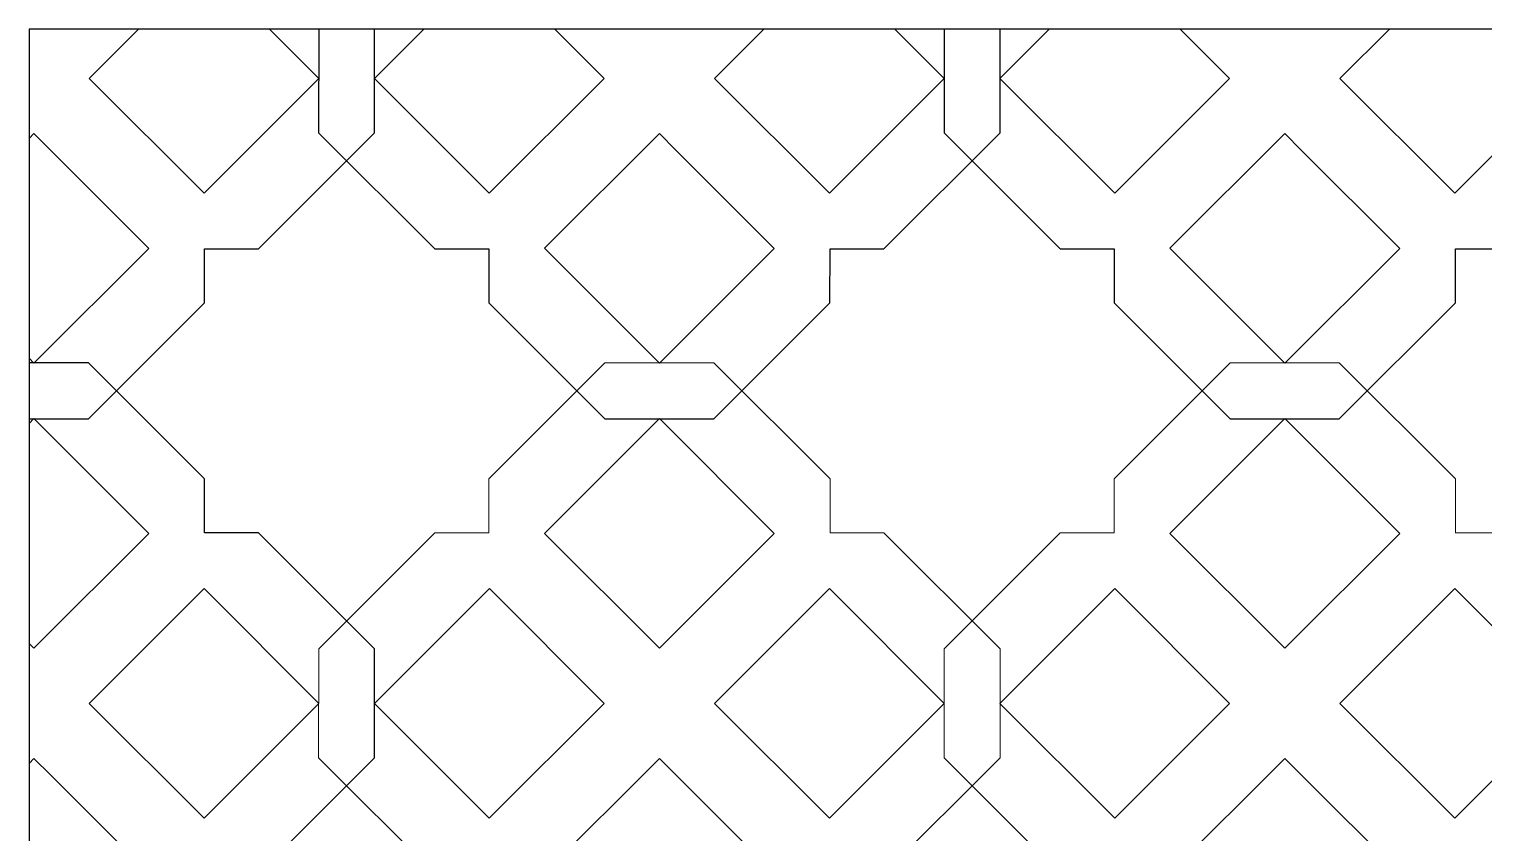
# Model space of a CAD drawing. Header units: centimetres. Extents: x -14.9 to -1.9, y -3.8 to 9.5.
# Drawn here: x -8.116 to -6.499, y 8.626 to 9.52 of the extents above; entities that cross this region are included whole.
import ezdxf

# ---------------------------------------------------------------- set-up
doc = ezdxf.new("R2010")
doc.units = ezdxf.units.CM
doc.header["$MEASUREMENT"] = 0
doc.layers.add('layer 1', color=7, linetype='Continuous')

msp = doc.modelspace()

# ---------------------------------------------------------------- linework, layer by layer
at = {"layer": 'layer 1', "color": 7}
for points, knots in [([(-8.1155, 9.5201), (-8.1155, 9.5201), (-1.85082, 9.5201), (-1.85082, 9.5201), (-1.85082, 9.5201), (-1.85082, 9.5201), (-1.85082, -3.79235), (-1.85082, -3.79235), (-1.85082, -3.79235), (-1.85082, -3.79235), (-8.1155, -3.79235), (-8.1155, -3.79235), (-8.1155, -3.79235), (-8.1155, -3.79235), (-8.1155, 9.5201), (-8.1155, 9.5201)], [0, 0, 0, 0, 0.2, 0.2, 0.2, 0.2, 0.4, 0.4, 0.4, 0.4, 0.6, 0.6, 0.6, 0.6, 1, 1, 1, 1]), ([(-7.73158, 9.5201), (-7.73158, 9.5201), (-7.73159, 9.40464), (-7.73159, 9.40464), (-7.73159, 9.40464), (-7.73159, 9.40464), (-7.86061, 9.27564), (-7.86061, 9.27564), (-7.86061, 9.27564), (-7.86061, 9.27564), (-7.92053, 9.27564), (-7.92053, 9.27564), (-7.92053, 9.27564), (-7.92053, 9.27564), (-7.92055, 9.21573), (-7.92055, 9.21573), (-7.92055, 9.21573), (-7.92055, 9.21573), (-8.04956, 9.08667), (-8.04956, 9.08667), (-8.04956, 9.08667), (-8.04956, 9.08667), (-8.1155, 9.08668), (-8.1155, 9.08668), (-8.1155, 9.08668), (-8.1155, 9.08668), (-8.1155, 9.15403), (-8.1155, 9.15403), (-8.1155, 9.15403), (-8.1155, 9.15403), (-8.11013, 9.14866), (-8.11013, 9.14866), (-8.11013, 9.14866), (-8.11013, 9.14866), (-7.98247, 9.27628), (-7.98247, 9.27628), (-7.98247, 9.27628), (-7.98247, 9.27628), (-8.09176, 9.38564), (-8.09176, 9.38564), (-8.09176, 9.38564), (-8.09176, 9.38564), (-8.11007, 9.40394), (-8.11007, 9.40394), (-8.11007, 9.40394), (-8.11007, 9.40394), (-8.1155, 9.39851), (-8.1155, 9.39851), (-8.1155, 9.39851), (-8.1155, 9.39851), (-8.1155, 9.5201), (-8.1155, 9.5201), (-8.1155, 9.5201), (-8.1155, 9.5201), (-7.99396, 9.5201), (-7.99396, 9.5201), (-7.99396, 9.5201), (-7.99396, 9.5201), (-8.04881, 9.46526), (-8.04881, 9.46526), (-8.04881, 9.46526), (-8.04881, 9.46526), (-7.92117, 9.33758), (-7.92117, 9.33758), (-7.92117, 9.33758), (-7.92117, 9.33758), (-7.79354, 9.46523), (-7.79354, 9.46523), (-7.79354, 9.46523), (-7.79354, 9.46523), (-7.84839, 9.5201), (-7.84839, 9.5201), (-7.84839, 9.5201), (-7.84839, 9.5201), (-7.73158, 9.5201), (-7.73158, 9.5201)], [0, 0, 0, 0, 0.05, 0.05, 0.05, 0.05, 0.1, 0.1, 0.1, 0.1, 0.15, 0.15, 0.15, 0.15, 0.2, 0.2, 0.2, 0.2, 0.25, 0.25, 0.25, 0.25, 0.3, 0.3, 0.3, 0.3, 0.35, 0.35, 0.35, 0.35, 0.4, 0.4, 0.4, 0.4, 0.45, 0.45, 0.45, 0.45, 0.5, 0.5, 0.5, 0.5, 0.55, 0.55, 0.55, 0.55, 0.6, 0.6, 0.6, 0.6, 0.65, 0.65, 0.65, 0.65, 0.7, 0.7, 0.7, 0.7, 0.75, 0.75, 0.75, 0.75, 0.8, 0.8, 0.8, 0.8, 0.85, 0.85, 0.85, 0.85, 0.9, 0.9, 0.9, 0.9, 1, 1, 1, 1]), ([(-7.47581, 9.08669), (-7.47581, 9.08669), (-7.60481, 9.2157), (-7.60481, 9.2157), (-7.60481, 9.2157), (-7.60481, 9.2157), (-7.60481, 9.27565), (-7.60481, 9.27565), (-7.60481, 9.27565), (-7.60481, 9.27565), (-7.66475, 9.27567), (-7.66475, 9.27567), (-7.66475, 9.27567), (-7.66475, 9.27567), (-7.79379, 9.40465), (-7.79379, 9.40465), (-7.79379, 9.40465), (-7.79379, 9.40465), (-7.79374, 9.5201), (-7.79374, 9.5201), (-7.79374, 9.5201), (-7.79374, 9.5201), (-7.67694, 9.5201), (-7.67694, 9.5201), (-7.67694, 9.5201), (-7.67694, 9.5201), (-7.73182, 9.46525), (-7.73182, 9.46525), (-7.73182, 9.46525), (-7.73182, 9.46525), (-7.60418, 9.3376), (-7.60418, 9.3376), (-7.60418, 9.3376), (-7.60418, 9.3376), (-7.47655, 9.46522), (-7.47655, 9.46522), (-7.47655, 9.46522), (-7.47655, 9.46522), (-7.5314, 9.5201), (-7.5314, 9.5201), (-7.5314, 9.5201), (-7.5314, 9.5201), (-7.29908, 9.5201), (-7.29908, 9.5201), (-7.29908, 9.5201), (-7.29908, 9.5201), (-7.35393, 9.46526), (-7.35393, 9.46526), (-7.35393, 9.46526), (-7.35393, 9.46526), (-7.22629, 9.33758), (-7.22629, 9.33758), (-7.22629, 9.33758), (-7.22629, 9.33758), (-7.09866, 9.46523), (-7.09866, 9.46523), (-7.09866, 9.46523), (-7.09866, 9.46523), (-7.15351, 9.5201), (-7.15351, 9.5201), (-7.15351, 9.5201), (-7.15351, 9.5201), (-7.0367, 9.5201), (-7.0367, 9.5201), (-7.0367, 9.5201), (-7.0367, 9.5201), (-7.03671, 9.40464), (-7.03671, 9.40464), (-7.03671, 9.40464), (-7.03671, 9.40464), (-7.16573, 9.27564), (-7.16573, 9.27564), (-7.16573, 9.27564), (-7.16573, 9.27564), (-7.22565, 9.27564), (-7.22565, 9.27564), (-7.22565, 9.27564), (-7.22565, 9.27564), (-7.22567, 9.21573), (-7.22567, 9.21573), (-7.22567, 9.21573), (-7.22567, 9.21573), (-7.35468, 9.08667), (-7.35468, 9.08667), (-7.35468, 9.08667), (-7.35468, 9.08667), (-7.47581, 9.08669), (-7.47581, 9.08669)], [0, 0, 0, 0, 0.0434783, 0.0434783, 0.0434783, 0.0434783, 0.0869565, 0.0869565, 0.0869565, 0.0869565, 0.1304348, 0.1304348, 0.1304348, 0.1304348, 0.173913, 0.173913, 0.173913, 0.173913, 0.2173913, 0.2173913, 0.2173913, 0.2173913, 0.2608696, 0.2608696, 0.2608696, 0.2608696, 0.3043478, 0.3043478, 0.3043478, 0.3043478, 0.3478261, 0.3478261, 0.3478261, 0.3478261, 0.3913043, 0.3913043, 0.3913043, 0.3913043, 0.4347826, 0.4347826, 0.4347826, 0.4347826, 0.4782609, 0.4782609, 0.4782609, 0.4782609, 0.5217391, 0.5217391, 0.5217391, 0.5217391, 0.5652174, 0.5652174, 0.5652174, 0.5652174, 0.6086957, 0.6086957, 0.6086957, 0.6086957, 0.6521739, 0.6521739, 0.6521739, 0.6521739, 0.6956522, 0.6956522, 0.6956522, 0.6956522, 0.7391304, 0.7391304, 0.7391304, 0.7391304, 0.7826087, 0.7826087, 0.7826087, 0.7826087, 0.826087, 0.826087, 0.826087, 0.826087, 0.8695652, 0.8695652, 0.8695652, 0.8695652, 0.9130435, 0.9130435, 0.9130435, 0.9130435, 1, 1, 1, 1]), ([(-6.78093, 9.08669), (-6.78093, 9.08669), (-6.90993, 9.2157), (-6.90993, 9.2157), (-6.90993, 9.2157), (-6.90993, 9.2157), (-6.90993, 9.27565), (-6.90993, 9.27565), (-6.90993, 9.27565), (-6.90993, 9.27565), (-6.96987, 9.27567), (-6.96987, 9.27567), (-6.96987, 9.27567), (-6.96987, 9.27567), (-7.09891, 9.40465), (-7.09891, 9.40465), (-7.09891, 9.40465), (-7.09891, 9.40465), (-7.09887, 9.5201), (-7.09887, 9.5201), (-7.09887, 9.5201), (-7.09887, 9.5201), (-6.98206, 9.5201), (-6.98206, 9.5201), (-6.98206, 9.5201), (-6.98206, 9.5201), (-7.03694, 9.46525), (-7.03694, 9.46525), (-7.03694, 9.46525), (-7.03694, 9.46525), (-6.9093, 9.3376), (-6.9093, 9.3376), (-6.9093, 9.3376), (-6.9093, 9.3376), (-6.78167, 9.46522), (-6.78167, 9.46522), (-6.78167, 9.46522), (-6.78167, 9.46522), (-6.83652, 9.5201), (-6.83652, 9.5201), (-6.83652, 9.5201), (-6.83652, 9.5201), (-6.6042, 9.5201), (-6.6042, 9.5201), (-6.6042, 9.5201), (-6.6042, 9.5201), (-6.65905, 9.46526), (-6.65905, 9.46526), (-6.65905, 9.46526), (-6.65905, 9.46526), (-6.53141, 9.33758), (-6.53141, 9.33758), (-6.53141, 9.33758), (-6.53141, 9.33758), (-6.40378, 9.46523), (-6.40378, 9.46523), (-6.40378, 9.46523), (-6.40378, 9.46523), (-6.45863, 9.5201), (-6.45863, 9.5201), (-6.45863, 9.5201), (-6.45863, 9.5201), (-6.34182, 9.5201), (-6.34182, 9.5201), (-6.34182, 9.5201), (-6.34182, 9.5201), (-6.34183, 9.40464), (-6.34183, 9.40464), (-6.34183, 9.40464), (-6.34183, 9.40464), (-6.47085, 9.27564), (-6.47085, 9.27564), (-6.47085, 9.27564), (-6.47085, 9.27564), (-6.53077, 9.27564), (-6.53077, 9.27564), (-6.53077, 9.27564), (-6.53077, 9.27564), (-6.53079, 9.21573), (-6.53079, 9.21573), (-6.53079, 9.21573), (-6.53079, 9.21573), (-6.6598, 9.08667), (-6.6598, 9.08667), (-6.6598, 9.08667), (-6.6598, 9.08667), (-6.78093, 9.08669), (-6.78093, 9.08669)], [0, 0, 0, 0, 0.0434783, 0.0434783, 0.0434783, 0.0434783, 0.0869565, 0.0869565, 0.0869565, 0.0869565, 0.1304348, 0.1304348, 0.1304348, 0.1304348, 0.173913, 0.173913, 0.173913, 0.173913, 0.2173913, 0.2173913, 0.2173913, 0.2173913, 0.2608696, 0.2608696, 0.2608696, 0.2608696, 0.3043478, 0.3043478, 0.3043478, 0.3043478, 0.3478261, 0.3478261, 0.3478261, 0.3478261, 0.3913043, 0.3913043, 0.3913043, 0.3913043, 0.4347826, 0.4347826, 0.4347826, 0.4347826, 0.4782609, 0.4782609, 0.4782609, 0.4782609, 0.5217391, 0.5217391, 0.5217391, 0.5217391, 0.5652174, 0.5652174, 0.5652174, 0.5652174, 0.6086957, 0.6086957, 0.6086957, 0.6086957, 0.6521739, 0.6521739, 0.6521739, 0.6521739, 0.6956522, 0.6956522, 0.6956522, 0.6956522, 0.7391304, 0.7391304, 0.7391304, 0.7391304, 0.7826087, 0.7826087, 0.7826087, 0.7826087, 0.826087, 0.826087, 0.826087, 0.826087, 0.8695652, 0.8695652, 0.8695652, 0.8695652, 0.9130435, 0.9130435, 0.9130435, 0.9130435, 1, 1, 1, 1]), ([(-7.39688, 9.38564), (-7.39688, 9.38564), (-7.41519, 9.40394), (-7.41519, 9.40394), (-7.41519, 9.40394), (-7.41519, 9.40394), (-7.54287, 9.27633), (-7.54287, 9.27633), (-7.54287, 9.27633), (-7.54287, 9.27633), (-7.41525, 9.14866), (-7.41525, 9.14866), (-7.41525, 9.14866), (-7.41525, 9.14866), (-7.28759, 9.27628), (-7.28759, 9.27628), (-7.28759, 9.27628), (-7.28759, 9.27628), (-7.39688, 9.38564), (-7.39688, 9.38564)], [0, 0, 0, 0, 0.1666667, 0.1666667, 0.1666667, 0.1666667, 0.3333333, 0.3333333, 0.3333333, 0.3333333, 0.5, 0.5, 0.5, 0.5, 0.6666667, 0.6666667, 0.6666667, 0.6666667, 1, 1, 1, 1]), ([(-6.702, 9.38564), (-6.702, 9.38564), (-6.72031, 9.40394), (-6.72031, 9.40394), (-6.72031, 9.40394), (-6.72031, 9.40394), (-6.84799, 9.27633), (-6.84799, 9.27633), (-6.84799, 9.27633), (-6.84799, 9.27633), (-6.72037, 9.14866), (-6.72037, 9.14866), (-6.72037, 9.14866), (-6.72037, 9.14866), (-6.59271, 9.27628), (-6.59271, 9.27628), (-6.59271, 9.27628), (-6.59271, 9.27628), (-6.702, 9.38564), (-6.702, 9.38564)], [0, 0, 0, 0, 0.1666667, 0.1666667, 0.1666667, 0.1666667, 0.3333333, 0.3333333, 0.3333333, 0.3333333, 0.5, 0.5, 0.5, 0.5, 0.6666667, 0.6666667, 0.6666667, 0.6666667, 1, 1, 1, 1]), ([(-8.1155, 9.14891), (-8.1155, 9.14891), (-8.04954, 9.14891), (-8.04954, 9.14891), (-8.04954, 9.14891), (-8.04954, 9.14891), (-7.92052, 9.01987), (-7.92052, 9.01987), (-7.92052, 9.01987), (-7.92052, 9.01987), (-7.92053, 8.95996), (-7.92053, 8.95996), (-7.92053, 8.95996), (-7.92053, 8.95996), (-7.86057, 8.95995), (-7.86057, 8.95995), (-7.86057, 8.95995), (-7.86057, 8.95995), (-7.73158, 8.8309), (-7.73158, 8.8309), (-7.73158, 8.8309), (-7.73158, 8.8309), (-7.73159, 8.70976), (-7.73159, 8.70976), (-7.73159, 8.70976), (-7.73159, 8.70976), (-7.86061, 8.58076), (-7.86061, 8.58076), (-7.86061, 8.58076), (-7.86061, 8.58076), (-7.92053, 8.58076), (-7.92053, 8.58076), (-7.92053, 8.58076), (-7.92053, 8.58076), (-7.92055, 8.52085), (-7.92055, 8.52085), (-7.92055, 8.52085), (-7.92055, 8.52085), (-8.04956, 8.39179), (-8.04956, 8.39179), (-8.04956, 8.39179), (-8.04956, 8.39179), (-8.1155, 8.3918), (-8.1155, 8.3918), (-8.1155, 8.3918), (-8.1155, 8.3918), (-8.1155, 8.45915), (-8.1155, 8.45915), (-8.1155, 8.45915), (-8.1155, 8.45915), (-8.11013, 8.45378), (-8.11013, 8.45378), (-8.11013, 8.45378), (-8.11013, 8.45378), (-7.98247, 8.5814), (-7.98247, 8.5814), (-7.98247, 8.5814), (-7.98247, 8.5814), (-8.09176, 8.69076), (-8.09176, 8.69076), (-8.09176, 8.69076), (-8.09176, 8.69076), (-8.11007, 8.70906), (-8.11007, 8.70906), (-8.11007, 8.70906), (-8.11007, 8.70906), (-8.1155, 8.70363), (-8.1155, 8.70363), (-8.1155, 8.70363), (-8.1155, 8.70363), (-8.1155, 8.83703), (-8.1155, 8.83703), (-8.1155, 8.83703), (-8.1155, 8.83703), (-8.11014, 8.83167), (-8.11014, 8.83167), (-8.11014, 8.83167), (-8.11014, 8.83167), (-7.98249, 8.95927), (-7.98249, 8.95927), (-7.98249, 8.95927), (-7.98249, 8.95927), (-8.11006, 9.08693), (-8.11006, 9.08693), (-8.11006, 9.08693), (-8.11006, 9.08693), (-8.1155, 9.08149), (-8.1155, 9.08149), (-8.1155, 9.08149), (-8.1155, 9.08149), (-8.1155, 9.14891), (-8.1155, 9.14891)], [0, 0, 0, 0, 0.0416667, 0.0416667, 0.0416667, 0.0416667, 0.0833333, 0.0833333, 0.0833333, 0.0833333, 0.125, 0.125, 0.125, 0.125, 0.1666667, 0.1666667, 0.1666667, 0.1666667, 0.2083333, 0.2083333, 0.2083333, 0.2083333, 0.25, 0.25, 0.25, 0.25, 0.2916667, 0.2916667, 0.2916667, 0.2916667, 0.3333333, 0.3333333, 0.3333333, 0.3333333, 0.375, 0.375, 0.375, 0.375, 0.4166667, 0.4166667, 0.4166667, 0.4166667, 0.4583333, 0.4583333, 0.4583333, 0.4583333, 0.5, 0.5, 0.5, 0.5, 0.5416667, 0.5416667, 0.5416667, 0.5416667, 0.5833333, 0.5833333, 0.5833333, 0.5833333, 0.625, 0.625, 0.625, 0.625, 0.6666667, 0.6666667, 0.6666667, 0.6666667, 0.7083333, 0.7083333, 0.7083333, 0.7083333, 0.75, 0.75, 0.75, 0.75, 0.7916667, 0.7916667, 0.7916667, 0.7916667, 0.8333333, 0.8333333, 0.8333333, 0.8333333, 0.875, 0.875, 0.875, 0.875, 0.9166667, 0.9166667, 0.9166667, 0.9166667, 1, 1, 1, 1]), ([(-7.92117, 8.6427), (-7.92117, 8.6427), (-8.04881, 8.77038), (-8.04881, 8.77038), (-8.04881, 8.77038), (-8.04881, 8.77038), (-7.92116, 8.89801), (-7.92116, 8.89801), (-7.92116, 8.89801), (-7.92116, 8.89801), (-7.79354, 8.77035), (-7.79354, 8.77035), (-7.79354, 8.77035), (-7.79354, 8.77035), (-7.92117, 8.6427), (-7.92117, 8.6427)], [0, 0, 0, 0, 0.2, 0.2, 0.2, 0.2, 0.4, 0.4, 0.4, 0.4, 0.6, 0.6, 0.6, 0.6, 1, 1, 1, 1])]:
    msp.add_open_spline(points, degree=3, knots=knots, dxfattribs=at)
at = {"layer": 'layer 1', "color": 250, "lineweight": 9}
for points, knots in [([(-7.73158, 9.5201), (-7.73158, 9.5201), (-7.73159, 9.40464), (-7.73159, 9.40464), (-7.73159, 9.40464), (-7.73159, 9.40464), (-7.86061, 9.27564), (-7.86061, 9.27564), (-7.86061, 9.27564), (-7.86061, 9.27564), (-7.92053, 9.27564), (-7.92053, 9.27564), (-7.92053, 9.27564), (-7.92053, 9.27564), (-7.92055, 9.21573), (-7.92055, 9.21573), (-7.92055, 9.21573), (-7.92055, 9.21573), (-8.04956, 9.08667), (-8.04956, 9.08667), (-8.04956, 9.08667), (-8.04956, 9.08667), (-8.1155, 9.08668), (-8.1155, 9.08668)], [0, 0, 0, 0, 0.1428571, 0.1428571, 0.1428571, 0.1428571, 0.2857143, 0.2857143, 0.2857143, 0.2857143, 0.4285714, 0.4285714, 0.4285714, 0.4285714, 0.5714286, 0.5714286, 0.5714286, 0.5714286, 0.7142857, 0.7142857, 0.7142857, 0.7142857, 1, 1, 1, 1]), ([(-7.92117, 9.33758), (-7.92117, 9.33758), (-8.04881, 9.46526), (-8.04881, 9.46526), (-8.04881, 9.46526), (-8.04881, 9.46526), (-7.99396, 9.5201), (-7.99396, 9.5201)], [0, 0, 0, 0, 0.3333333, 0.3333333, 0.3333333, 0.3333333, 1, 1, 1, 1]), ([(-7.84839, 9.5201), (-7.84839, 9.5201), (-7.79354, 9.46523), (-7.79354, 9.46523), (-7.79354, 9.46523), (-7.79354, 9.46523), (-7.92117, 9.33758), (-7.92117, 9.33758)], [0, 0, 0, 0, 0.3333333, 0.3333333, 0.3333333, 0.3333333, 1, 1, 1, 1]), ([(-7.47581, 9.08669), (-7.47581, 9.08669), (-7.60481, 9.2157), (-7.60481, 9.2157), (-7.60481, 9.2157), (-7.60481, 9.2157), (-7.60481, 9.27565), (-7.60481, 9.27565), (-7.60481, 9.27565), (-7.60481, 9.27565), (-7.66475, 9.27567), (-7.66475, 9.27567), (-7.66475, 9.27567), (-7.66475, 9.27567), (-7.79379, 9.40465), (-7.79379, 9.40465), (-7.79379, 9.40465), (-7.79379, 9.40465), (-7.79374, 9.5201), (-7.79374, 9.5201)], [0, 0, 0, 0, 0.1666667, 0.1666667, 0.1666667, 0.1666667, 0.3333333, 0.3333333, 0.3333333, 0.3333333, 0.5, 0.5, 0.5, 0.5, 0.6666667, 0.6666667, 0.6666667, 0.6666667, 1, 1, 1, 1]), ([(-7.60418, 9.3376), (-7.60418, 9.3376), (-7.73182, 9.46525), (-7.73182, 9.46525), (-7.73182, 9.46525), (-7.73182, 9.46525), (-7.67694, 9.5201), (-7.67694, 9.5201)], [0, 0, 0, 0, 0.3333333, 0.3333333, 0.3333333, 0.3333333, 1, 1, 1, 1]), ([(-7.5314, 9.5201), (-7.5314, 9.5201), (-7.47655, 9.46522), (-7.47655, 9.46522), (-7.47655, 9.46522), (-7.47655, 9.46522), (-7.60418, 9.3376), (-7.60418, 9.3376)], [0, 0, 0, 0, 0.3333333, 0.3333333, 0.3333333, 0.3333333, 1, 1, 1, 1]), ([(-7.0367, 9.5201), (-7.0367, 9.5201), (-7.03671, 9.40464), (-7.03671, 9.40464), (-7.03671, 9.40464), (-7.03671, 9.40464), (-7.16573, 9.27564), (-7.16573, 9.27564), (-7.16573, 9.27564), (-7.16573, 9.27564), (-7.22565, 9.27564), (-7.22565, 9.27564), (-7.22565, 9.27564), (-7.22565, 9.27564), (-7.22567, 9.21573), (-7.22567, 9.21573), (-7.22567, 9.21573), (-7.22567, 9.21573), (-7.35468, 9.08667), (-7.35468, 9.08667), (-7.35468, 9.08667), (-7.35468, 9.08667), (-7.47581, 9.08669), (-7.47581, 9.08669)], [0, 0, 0, 0, 0.1428571, 0.1428571, 0.1428571, 0.1428571, 0.2857143, 0.2857143, 0.2857143, 0.2857143, 0.4285714, 0.4285714, 0.4285714, 0.4285714, 0.5714286, 0.5714286, 0.5714286, 0.5714286, 0.7142857, 0.7142857, 0.7142857, 0.7142857, 1, 1, 1, 1]), ([(-7.22629, 9.33758), (-7.22629, 9.33758), (-7.35393, 9.46526), (-7.35393, 9.46526), (-7.35393, 9.46526), (-7.35393, 9.46526), (-7.29908, 9.5201), (-7.29908, 9.5201)], [0, 0, 0, 0, 0.3333333, 0.3333333, 0.3333333, 0.3333333, 1, 1, 1, 1]), ([(-7.15351, 9.5201), (-7.15351, 9.5201), (-7.09866, 9.46523), (-7.09866, 9.46523), (-7.09866, 9.46523), (-7.09866, 9.46523), (-7.22629, 9.33758), (-7.22629, 9.33758)], [0, 0, 0, 0, 0.3333333, 0.3333333, 0.3333333, 0.3333333, 1, 1, 1, 1]), ([(-6.78093, 9.08669), (-6.78093, 9.08669), (-6.90993, 9.2157), (-6.90993, 9.2157), (-6.90993, 9.2157), (-6.90993, 9.2157), (-6.90993, 9.27565), (-6.90993, 9.27565), (-6.90993, 9.27565), (-6.90993, 9.27565), (-6.96987, 9.27567), (-6.96987, 9.27567), (-6.96987, 9.27567), (-6.96987, 9.27567), (-7.09891, 9.40465), (-7.09891, 9.40465), (-7.09891, 9.40465), (-7.09891, 9.40465), (-7.09887, 9.5201), (-7.09887, 9.5201)], [0, 0, 0, 0, 0.1666667, 0.1666667, 0.1666667, 0.1666667, 0.3333333, 0.3333333, 0.3333333, 0.3333333, 0.5, 0.5, 0.5, 0.5, 0.6666667, 0.6666667, 0.6666667, 0.6666667, 1, 1, 1, 1]), ([(-6.9093, 9.3376), (-6.9093, 9.3376), (-7.03694, 9.46525), (-7.03694, 9.46525), (-7.03694, 9.46525), (-7.03694, 9.46525), (-6.98206, 9.5201), (-6.98206, 9.5201)], [0, 0, 0, 0, 0.3333333, 0.3333333, 0.3333333, 0.3333333, 1, 1, 1, 1]), ([(-6.83652, 9.5201), (-6.83652, 9.5201), (-6.78167, 9.46522), (-6.78167, 9.46522), (-6.78167, 9.46522), (-6.78167, 9.46522), (-6.9093, 9.3376), (-6.9093, 9.3376)], [0, 0, 0, 0, 0.3333333, 0.3333333, 0.3333333, 0.3333333, 1, 1, 1, 1]), ([(-6.34182, 9.5201), (-6.34182, 9.5201), (-6.34183, 9.40464), (-6.34183, 9.40464), (-6.34183, 9.40464), (-6.34183, 9.40464), (-6.47085, 9.27564), (-6.47085, 9.27564), (-6.47085, 9.27564), (-6.47085, 9.27564), (-6.53077, 9.27564), (-6.53077, 9.27564), (-6.53077, 9.27564), (-6.53077, 9.27564), (-6.53079, 9.21573), (-6.53079, 9.21573), (-6.53079, 9.21573), (-6.53079, 9.21573), (-6.6598, 9.08667), (-6.6598, 9.08667), (-6.6598, 9.08667), (-6.6598, 9.08667), (-6.78093, 9.08669), (-6.78093, 9.08669)], [0, 0, 0, 0, 0.1428571, 0.1428571, 0.1428571, 0.1428571, 0.2857143, 0.2857143, 0.2857143, 0.2857143, 0.4285714, 0.4285714, 0.4285714, 0.4285714, 0.5714286, 0.5714286, 0.5714286, 0.5714286, 0.7142857, 0.7142857, 0.7142857, 0.7142857, 1, 1, 1, 1]), ([(-6.53141, 9.33758), (-6.53141, 9.33758), (-6.65905, 9.46526), (-6.65905, 9.46526), (-6.65905, 9.46526), (-6.65905, 9.46526), (-6.6042, 9.5201), (-6.6042, 9.5201)], [0, 0, 0, 0, 0.3333333, 0.3333333, 0.3333333, 0.3333333, 1, 1, 1, 1]), ([(-6.45863, 9.5201), (-6.45863, 9.5201), (-6.40378, 9.46523), (-6.40378, 9.46523), (-6.40378, 9.46523), (-6.40378, 9.46523), (-6.53141, 9.33758), (-6.53141, 9.33758)], [0, 0, 0, 0, 0.3333333, 0.3333333, 0.3333333, 0.3333333, 1, 1, 1, 1]), ([(-8.09176, 9.38564), (-8.09176, 9.38564), (-8.11007, 9.40394), (-8.11007, 9.40394), (-8.11007, 9.40394), (-8.11007, 9.40394), (-8.1155, 9.39851), (-8.1155, 9.39851)], [0, 0, 0, 0, 0.3333333, 0.3333333, 0.3333333, 0.3333333, 1, 1, 1, 1]), ([(-7.39688, 9.38564), (-7.39688, 9.38564), (-7.41519, 9.40394), (-7.41519, 9.40394), (-7.41519, 9.40394), (-7.41519, 9.40394), (-7.54287, 9.27633), (-7.54287, 9.27633), (-7.54287, 9.27633), (-7.54287, 9.27633), (-7.41525, 9.14866), (-7.41525, 9.14866), (-7.41525, 9.14866), (-7.41525, 9.14866), (-7.28759, 9.27628), (-7.28759, 9.27628), (-7.28759, 9.27628), (-7.28759, 9.27628), (-7.39688, 9.38564), (-7.39688, 9.38564)], [0, 0, 0, 0, 0.1666667, 0.1666667, 0.1666667, 0.1666667, 0.3333333, 0.3333333, 0.3333333, 0.3333333, 0.5, 0.5, 0.5, 0.5, 0.6666667, 0.6666667, 0.6666667, 0.6666667, 1, 1, 1, 1]), ([(-6.702, 9.38564), (-6.702, 9.38564), (-6.72031, 9.40394), (-6.72031, 9.40394), (-6.72031, 9.40394), (-6.72031, 9.40394), (-6.84799, 9.27633), (-6.84799, 9.27633), (-6.84799, 9.27633), (-6.84799, 9.27633), (-6.72037, 9.14866), (-6.72037, 9.14866), (-6.72037, 9.14866), (-6.72037, 9.14866), (-6.59271, 9.27628), (-6.59271, 9.27628), (-6.59271, 9.27628), (-6.59271, 9.27628), (-6.702, 9.38564), (-6.702, 9.38564)], [0, 0, 0, 0, 0.1666667, 0.1666667, 0.1666667, 0.1666667, 0.3333333, 0.3333333, 0.3333333, 0.3333333, 0.5, 0.5, 0.5, 0.5, 0.6666667, 0.6666667, 0.6666667, 0.6666667, 1, 1, 1, 1]), ([(-8.1155, 9.15403), (-8.1155, 9.15403), (-8.11013, 9.14866), (-8.11013, 9.14866), (-8.11013, 9.14866), (-8.11013, 9.14866), (-7.98247, 9.27628), (-7.98247, 9.27628), (-7.98247, 9.27628), (-7.98247, 9.27628), (-8.09176, 9.38564), (-8.09176, 9.38564)], [0, 0, 0, 0, 0.25, 0.25, 0.25, 0.25, 0.5, 0.5, 0.5, 0.5, 1, 1, 1, 1]), ([(-8.1155, 9.14891), (-8.1155, 9.14891), (-8.04954, 9.14891), (-8.04954, 9.14891), (-8.04954, 9.14891), (-8.04954, 9.14891), (-7.92052, 9.01987), (-7.92052, 9.01987), (-7.92052, 9.01987), (-7.92052, 9.01987), (-7.92053, 8.95996), (-7.92053, 8.95996), (-7.92053, 8.95996), (-7.92053, 8.95996), (-7.86057, 8.95995), (-7.86057, 8.95995), (-7.86057, 8.95995), (-7.86057, 8.95995), (-7.73158, 8.8309), (-7.73158, 8.8309), (-7.73158, 8.8309), (-7.73158, 8.8309), (-7.73159, 8.70976), (-7.73159, 8.70976), (-7.73159, 8.70976), (-7.73159, 8.70976), (-7.86061, 8.58076), (-7.86061, 8.58076), (-7.86061, 8.58076), (-7.86061, 8.58076), (-7.92053, 8.58076), (-7.92053, 8.58076), (-7.92053, 8.58076), (-7.92053, 8.58076), (-7.92055, 8.52085), (-7.92055, 8.52085), (-7.92055, 8.52085), (-7.92055, 8.52085), (-8.04956, 8.39179), (-8.04956, 8.39179), (-8.04956, 8.39179), (-8.04956, 8.39179), (-8.1155, 8.3918), (-8.1155, 8.3918)], [0, 0, 0, 0, 0.0833333, 0.0833333, 0.0833333, 0.0833333, 0.1666667, 0.1666667, 0.1666667, 0.1666667, 0.25, 0.25, 0.25, 0.25, 0.3333333, 0.3333333, 0.3333333, 0.3333333, 0.4166667, 0.4166667, 0.4166667, 0.4166667, 0.5, 0.5, 0.5, 0.5, 0.5833333, 0.5833333, 0.5833333, 0.5833333, 0.6666667, 0.6666667, 0.6666667, 0.6666667, 0.75, 0.75, 0.75, 0.75, 0.8333333, 0.8333333, 0.8333333, 0.8333333, 1, 1, 1, 1]), ([(-8.1155, 9.08149), (-8.1155, 9.08149), (-8.11006, 9.08693), (-8.11006, 9.08693), (-8.11006, 9.08693), (-8.11006, 9.08693), (-7.98249, 8.95927), (-7.98249, 8.95927), (-7.98249, 8.95927), (-7.98249, 8.95927), (-8.11014, 8.83167), (-8.11014, 8.83167)], [0, 0, 0, 0, 0.25, 0.25, 0.25, 0.25, 0.5, 0.5, 0.5, 0.5, 1, 1, 1, 1]), ([(-7.92117, 8.6427), (-7.92117, 8.6427), (-8.04881, 8.77038), (-8.04881, 8.77038), (-8.04881, 8.77038), (-8.04881, 8.77038), (-7.92116, 8.89801), (-7.92116, 8.89801), (-7.92116, 8.89801), (-7.92116, 8.89801), (-7.79354, 8.77035), (-7.79354, 8.77035), (-7.79354, 8.77035), (-7.79354, 8.77035), (-7.92117, 8.6427), (-7.92117, 8.6427)], [0, 0, 0, 0, 0.2, 0.2, 0.2, 0.2, 0.4, 0.4, 0.4, 0.4, 0.6, 0.6, 0.6, 0.6, 1, 1, 1, 1]), ([(-8.09176, 8.69076), (-8.09176, 8.69076), (-8.11007, 8.70906), (-8.11007, 8.70906), (-8.11007, 8.70906), (-8.11007, 8.70906), (-8.1155, 8.70363), (-8.1155, 8.70363)], [0, 0, 0, 0, 0.3333333, 0.3333333, 0.3333333, 0.3333333, 1, 1, 1, 1]), ([(-8.1155, 8.45915), (-8.1155, 8.45915), (-8.11013, 8.45378), (-8.11013, 8.45378), (-8.11013, 8.45378), (-8.11013, 8.45378), (-7.98247, 8.5814), (-7.98247, 8.5814), (-7.98247, 8.5814), (-7.98247, 8.5814), (-8.09176, 8.69076), (-8.09176, 8.69076)], [0, 0, 0, 0, 0.25, 0.25, 0.25, 0.25, 0.5, 0.5, 0.5, 0.5, 1, 1, 1, 1])]:
    msp.add_open_spline(points, degree=3, knots=knots, dxfattribs=at)
at = {"layer": 'layer 1', "color": 7, "lineweight": 9}
for points, knots in [([(-8.1155, 9.5201), (-8.1155, 9.5201), (-1.85082, 9.5201), (-1.85082, 9.5201), (-1.85082, 9.5201), (-1.85082, 9.5201), (-1.85082, -3.79235), (-1.85082, -3.79235), (-1.85082, -3.79235), (-1.85082, -3.79235), (-8.1155, -3.79235), (-8.1155, -3.79235), (-8.1155, -3.79235), (-8.1155, -3.79235), (-8.1155, 9.5201), (-8.1155, 9.5201)], [0, 0, 0, 0, 0.2, 0.2, 0.2, 0.2, 0.4, 0.4, 0.4, 0.4, 0.6, 0.6, 0.6, 0.6, 1, 1, 1, 1]), ([(-7.47581, 8.39181), (-7.47581, 8.39181), (-7.60481, 8.52082), (-7.60481, 8.52082), (-7.60481, 8.52082), (-7.60481, 8.52082), (-7.60481, 8.58077), (-7.60481, 8.58077), (-7.60481, 8.58077), (-7.60481, 8.58077), (-7.66475, 8.58079), (-7.66475, 8.58079), (-7.66475, 8.58079), (-7.66475, 8.58079), (-7.79379, 8.70977), (-7.79379, 8.70977), (-7.79379, 8.70977), (-7.79379, 8.70977), (-7.79374, 8.83095), (-7.79374, 8.83095), (-7.79374, 8.83095), (-7.79374, 8.83095), (-7.66478, 8.95998), (-7.66478, 8.95998), (-7.66478, 8.95998), (-7.66478, 8.95998), (-7.60482, 8.95998), (-7.60482, 8.95998), (-7.60482, 8.95998), (-7.60482, 8.95998), (-7.60481, 9.01987), (-7.60481, 9.01987), (-7.60481, 9.01987), (-7.60481, 9.01987), (-7.47578, 9.14891), (-7.47578, 9.14891), (-7.47578, 9.14891), (-7.47578, 9.14891), (-7.35466, 9.14891), (-7.35466, 9.14891), (-7.35466, 9.14891), (-7.35466, 9.14891), (-7.22564, 9.01987), (-7.22564, 9.01987), (-7.22564, 9.01987), (-7.22564, 9.01987), (-7.22565, 8.95996), (-7.22565, 8.95996), (-7.22565, 8.95996), (-7.22565, 8.95996), (-7.16569, 8.95995), (-7.16569, 8.95995), (-7.16569, 8.95995), (-7.16569, 8.95995), (-7.0367, 8.8309), (-7.0367, 8.8309), (-7.0367, 8.8309), (-7.0367, 8.8309), (-7.03671, 8.70976), (-7.03671, 8.70976), (-7.03671, 8.70976), (-7.03671, 8.70976), (-7.16573, 8.58076), (-7.16573, 8.58076), (-7.16573, 8.58076), (-7.16573, 8.58076), (-7.22565, 8.58076), (-7.22565, 8.58076), (-7.22565, 8.58076), (-7.22565, 8.58076), (-7.22567, 8.52085), (-7.22567, 8.52085), (-7.22567, 8.52085), (-7.22567, 8.52085), (-7.35468, 8.39179), (-7.35468, 8.39179), (-7.35468, 8.39179), (-7.35468, 8.39179), (-7.47581, 8.39181), (-7.47581, 8.39181)], [0, 0, 0, 0, 0.047619, 0.047619, 0.047619, 0.047619, 0.0952381, 0.0952381, 0.0952381, 0.0952381, 0.1428571, 0.1428571, 0.1428571, 0.1428571, 0.1904762, 0.1904762, 0.1904762, 0.1904762, 0.2380952, 0.2380952, 0.2380952, 0.2380952, 0.2857143, 0.2857143, 0.2857143, 0.2857143, 0.3333333, 0.3333333, 0.3333333, 0.3333333, 0.3809524, 0.3809524, 0.3809524, 0.3809524, 0.4285714, 0.4285714, 0.4285714, 0.4285714, 0.4761905, 0.4761905, 0.4761905, 0.4761905, 0.5238095, 0.5238095, 0.5238095, 0.5238095, 0.5714286, 0.5714286, 0.5714286, 0.5714286, 0.6190476, 0.6190476, 0.6190476, 0.6190476, 0.6666667, 0.6666667, 0.6666667, 0.6666667, 0.7142857, 0.7142857, 0.7142857, 0.7142857, 0.7619048, 0.7619048, 0.7619048, 0.7619048, 0.8095238, 0.8095238, 0.8095238, 0.8095238, 0.8571429, 0.8571429, 0.8571429, 0.8571429, 0.9047619, 0.9047619, 0.9047619, 0.9047619, 1, 1, 1, 1]), ([(-6.78093, 8.39181), (-6.78093, 8.39181), (-6.90993, 8.52082), (-6.90993, 8.52082), (-6.90993, 8.52082), (-6.90993, 8.52082), (-6.90993, 8.58077), (-6.90993, 8.58077), (-6.90993, 8.58077), (-6.90993, 8.58077), (-6.96987, 8.58079), (-6.96987, 8.58079), (-6.96987, 8.58079), (-6.96987, 8.58079), (-7.09891, 8.70977), (-7.09891, 8.70977), (-7.09891, 8.70977), (-7.09891, 8.70977), (-7.09887, 8.83095), (-7.09887, 8.83095), (-7.09887, 8.83095), (-7.09887, 8.83095), (-6.9699, 8.95998), (-6.9699, 8.95998), (-6.9699, 8.95998), (-6.9699, 8.95998), (-6.90994, 8.95998), (-6.90994, 8.95998), (-6.90994, 8.95998), (-6.90994, 8.95998), (-6.90993, 9.01987), (-6.90993, 9.01987), (-6.90993, 9.01987), (-6.90993, 9.01987), (-6.7809, 9.14891), (-6.7809, 9.14891), (-6.7809, 9.14891), (-6.7809, 9.14891), (-6.65978, 9.14891), (-6.65978, 9.14891), (-6.65978, 9.14891), (-6.65978, 9.14891), (-6.53076, 9.01987), (-6.53076, 9.01987), (-6.53076, 9.01987), (-6.53076, 9.01987), (-6.53077, 8.95996), (-6.53077, 8.95996), (-6.53077, 8.95996), (-6.53077, 8.95996), (-6.47081, 8.95995), (-6.47081, 8.95995), (-6.47081, 8.95995), (-6.47081, 8.95995), (-6.34182, 8.8309), (-6.34182, 8.8309), (-6.34182, 8.8309), (-6.34182, 8.8309), (-6.34183, 8.70976), (-6.34183, 8.70976), (-6.34183, 8.70976), (-6.34183, 8.70976), (-6.47085, 8.58076), (-6.47085, 8.58076), (-6.47085, 8.58076), (-6.47085, 8.58076), (-6.53077, 8.58076), (-6.53077, 8.58076), (-6.53077, 8.58076), (-6.53077, 8.58076), (-6.53079, 8.52085), (-6.53079, 8.52085), (-6.53079, 8.52085), (-6.53079, 8.52085), (-6.6598, 8.39179), (-6.6598, 8.39179), (-6.6598, 8.39179), (-6.6598, 8.39179), (-6.78093, 8.39181), (-6.78093, 8.39181)], [0, 0, 0, 0, 0.047619, 0.047619, 0.047619, 0.047619, 0.0952381, 0.0952381, 0.0952381, 0.0952381, 0.1428571, 0.1428571, 0.1428571, 0.1428571, 0.1904762, 0.1904762, 0.1904762, 0.1904762, 0.2380952, 0.2380952, 0.2380952, 0.2380952, 0.2857143, 0.2857143, 0.2857143, 0.2857143, 0.3333333, 0.3333333, 0.3333333, 0.3333333, 0.3809524, 0.3809524, 0.3809524, 0.3809524, 0.4285714, 0.4285714, 0.4285714, 0.4285714, 0.4761905, 0.4761905, 0.4761905, 0.4761905, 0.5238095, 0.5238095, 0.5238095, 0.5238095, 0.5714286, 0.5714286, 0.5714286, 0.5714286, 0.6190476, 0.6190476, 0.6190476, 0.6190476, 0.6666667, 0.6666667, 0.6666667, 0.6666667, 0.7142857, 0.7142857, 0.7142857, 0.7142857, 0.7619048, 0.7619048, 0.7619048, 0.7619048, 0.8095238, 0.8095238, 0.8095238, 0.8095238, 0.8571429, 0.8571429, 0.8571429, 0.8571429, 0.9047619, 0.9047619, 0.9047619, 0.9047619, 1, 1, 1, 1]), ([(-7.41526, 8.83167), (-7.41526, 8.83167), (-7.54289, 8.95932), (-7.54289, 8.95932), (-7.54289, 8.95932), (-7.54289, 8.95932), (-7.41518, 9.08693), (-7.41518, 9.08693), (-7.41518, 9.08693), (-7.41518, 9.08693), (-7.28761, 8.95927), (-7.28761, 8.95927), (-7.28761, 8.95927), (-7.28761, 8.95927), (-7.41526, 8.83167), (-7.41526, 8.83167)], [0, 0, 0, 0, 0.2, 0.2, 0.2, 0.2, 0.4, 0.4, 0.4, 0.4, 0.6, 0.6, 0.6, 0.6, 1, 1, 1, 1]), ([(-6.72038, 8.83167), (-6.72038, 8.83167), (-6.84801, 8.95932), (-6.84801, 8.95932), (-6.84801, 8.95932), (-6.84801, 8.95932), (-6.7203, 9.08693), (-6.7203, 9.08693), (-6.7203, 9.08693), (-6.7203, 9.08693), (-6.59273, 8.95927), (-6.59273, 8.95927), (-6.59273, 8.95927), (-6.59273, 8.95927), (-6.72038, 8.83167), (-6.72038, 8.83167)], [0, 0, 0, 0, 0.2, 0.2, 0.2, 0.2, 0.4, 0.4, 0.4, 0.4, 0.6, 0.6, 0.6, 0.6, 1, 1, 1, 1]), ([(-7.60418, 8.64272), (-7.60418, 8.64272), (-7.73182, 8.77037), (-7.73182, 8.77037), (-7.73182, 8.77037), (-7.73182, 8.77037), (-7.60413, 8.89798), (-7.60413, 8.89798), (-7.60413, 8.89798), (-7.60413, 8.89798), (-7.47655, 8.77034), (-7.47655, 8.77034), (-7.47655, 8.77034), (-7.47655, 8.77034), (-7.60418, 8.64272), (-7.60418, 8.64272)], [0, 0, 0, 0, 0.2, 0.2, 0.2, 0.2, 0.4, 0.4, 0.4, 0.4, 0.6, 0.6, 0.6, 0.6, 1, 1, 1, 1]), ([(-7.22629, 8.6427), (-7.22629, 8.6427), (-7.35393, 8.77038), (-7.35393, 8.77038), (-7.35393, 8.77038), (-7.35393, 8.77038), (-7.22628, 8.89801), (-7.22628, 8.89801), (-7.22628, 8.89801), (-7.22628, 8.89801), (-7.09866, 8.77035), (-7.09866, 8.77035), (-7.09866, 8.77035), (-7.09866, 8.77035), (-7.22629, 8.6427), (-7.22629, 8.6427)], [0, 0, 0, 0, 0.2, 0.2, 0.2, 0.2, 0.4, 0.4, 0.4, 0.4, 0.6, 0.6, 0.6, 0.6, 1, 1, 1, 1]), ([(-6.9093, 8.64272), (-6.9093, 8.64272), (-7.03694, 8.77037), (-7.03694, 8.77037), (-7.03694, 8.77037), (-7.03694, 8.77037), (-6.90925, 8.89798), (-6.90925, 8.89798), (-6.90925, 8.89798), (-6.90925, 8.89798), (-6.78167, 8.77034), (-6.78167, 8.77034), (-6.78167, 8.77034), (-6.78167, 8.77034), (-6.9093, 8.64272), (-6.9093, 8.64272)], [0, 0, 0, 0, 0.2, 0.2, 0.2, 0.2, 0.4, 0.4, 0.4, 0.4, 0.6, 0.6, 0.6, 0.6, 1, 1, 1, 1]), ([(-6.53141, 8.6427), (-6.53141, 8.6427), (-6.65905, 8.77038), (-6.65905, 8.77038), (-6.65905, 8.77038), (-6.65905, 8.77038), (-6.5314, 8.89801), (-6.5314, 8.89801), (-6.5314, 8.89801), (-6.5314, 8.89801), (-6.40378, 8.77035), (-6.40378, 8.77035), (-6.40378, 8.77035), (-6.40378, 8.77035), (-6.53141, 8.6427), (-6.53141, 8.6427)], [0, 0, 0, 0, 0.2, 0.2, 0.2, 0.2, 0.4, 0.4, 0.4, 0.4, 0.6, 0.6, 0.6, 0.6, 1, 1, 1, 1]), ([(-7.39688, 8.69076), (-7.39688, 8.69076), (-7.41519, 8.70906), (-7.41519, 8.70906), (-7.41519, 8.70906), (-7.41519, 8.70906), (-7.54287, 8.58145), (-7.54287, 8.58145), (-7.54287, 8.58145), (-7.54287, 8.58145), (-7.41525, 8.45378), (-7.41525, 8.45378), (-7.41525, 8.45378), (-7.41525, 8.45378), (-7.28759, 8.5814), (-7.28759, 8.5814), (-7.28759, 8.5814), (-7.28759, 8.5814), (-7.39688, 8.69076), (-7.39688, 8.69076)], [0, 0, 0, 0, 0.1666667, 0.1666667, 0.1666667, 0.1666667, 0.3333333, 0.3333333, 0.3333333, 0.3333333, 0.5, 0.5, 0.5, 0.5, 0.6666667, 0.6666667, 0.6666667, 0.6666667, 1, 1, 1, 1]), ([(-6.702, 8.69076), (-6.702, 8.69076), (-6.72031, 8.70906), (-6.72031, 8.70906), (-6.72031, 8.70906), (-6.72031, 8.70906), (-6.84799, 8.58145), (-6.84799, 8.58145), (-6.84799, 8.58145), (-6.84799, 8.58145), (-6.72037, 8.45378), (-6.72037, 8.45378), (-6.72037, 8.45378), (-6.72037, 8.45378), (-6.59271, 8.5814), (-6.59271, 8.5814), (-6.59271, 8.5814), (-6.59271, 8.5814), (-6.702, 8.69076), (-6.702, 8.69076)], [0, 0, 0, 0, 0.1666667, 0.1666667, 0.1666667, 0.1666667, 0.3333333, 0.3333333, 0.3333333, 0.3333333, 0.5, 0.5, 0.5, 0.5, 0.6666667, 0.6666667, 0.6666667, 0.6666667, 1, 1, 1, 1])]:
    msp.add_open_spline(points, degree=3, knots=knots, dxfattribs=at)
at = {"layer": 'layer 1', "color": 250, "lineweight": 9}
msp.add_open_spline([(-8.11014, 8.83167), (-8.11014, 8.83167), (-8.1155, 8.83703), (-8.1155, 8.83703)], degree=3, dxfattribs=at)

doc.saveas('drawing.dxf')
